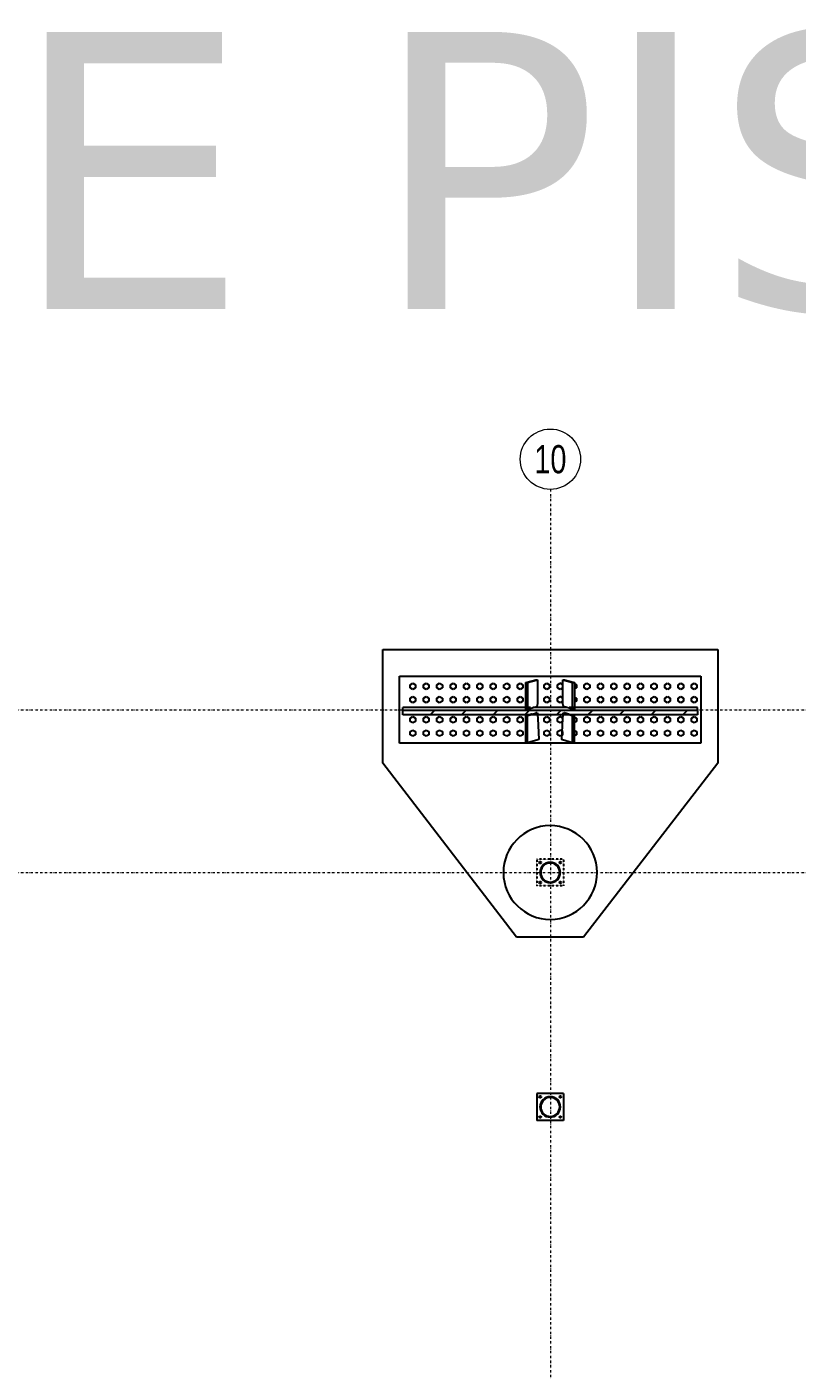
# Model space of a CAD drawing. Header units: millimetres. Extents: x 1541 to 289025, y -12015 to 47026.
# Drawn here: x 12779 to 13612, y -10231 to -8778 of the extents above; entities that cross this region are included whole.
import ezdxf
from ezdxf.enums import TextEntityAlignment as Align

# ---------------------------------------------------------------- set-up
doc = ezdxf.new("R2010")
doc.units = ezdxf.units.MM
doc.header["$LTSCALE"] = 0.1
for name, pattern in [('DASHDOTX2', [50.8, 25.4, -12.7, 0, -12.7]), ('DXK_LINE_DOT2', [3.9198, 1.9599, -1.9599]), ('Grid Line', [3.33375, 1.905, -0.47625, 0.47625, -0.47625])]:
    doc.linetypes.add(name, pattern=pattern)
doc.layers.get('0').update_dxf_attribs({"color": 255})
doc.layers.add('E_EJES', color=8, linetype='Continuous', lineweight=9)
doc.layers.add('E_EJES-1', color=8, linetype='Grid Line', lineweight=9)
doc.layers.add('TEXTO GENRAL', color=3, linetype='Continuous')
doc.styles.add('Swis721 LtCn BT_1', font='swisscl.ttf', dxfattribs={"height": 0.42})
doc.styles.add('TEXTO GENERAL', font='verdana.ttf', dxfattribs={"height": 0.9})

# ---------------------------------------------------------------- blocks, each defined once
blk = doc.blocks.new('Grid - CNI_NOMBRE EJES-372759-_26_00m_LOC COLUMNAS Y MUROS PISO 7')
at = {"layer": 'E_EJES'}
blk.add_circle((0, 0), 0.003, dxfattribs=at)

msp = doc.modelspace()

# ---------------------------------------------------------------- hatches: boundary and pattern name
at = {"linetype": 'Continuous'}
h = msp.add_hatch(dxfattribs=at)
h.set_pattern_fill('', scale=7.611392, style=0, pattern_type=0)
h.set_pattern_definition([(45, (13185.503, -9517.53), (-17.088, 17.088), [])])
h.paths.add_polyline_path([(13504.5, -9517.5), (13185.5, -9517.5), (13185.5, -9518.3), (13185.7, -9522.2), (13504.3, -9522.2), (13504.5, -9518.3)])
h = msp.add_hatch(dxfattribs=at)
h.set_pattern_fill('', scale=7.611392, style=0, pattern_type=0)
h.set_pattern_definition([(45, (13355.807, -9690.706), (-17.088, 17.088), [])])
h.paths.add_polyline_path([(13356, -9692.9), (13355.8, -9690.7), (13355.2, -9688.6), (13354.2, -9686.7), (13352.8, -9685), (13351.1, -9683.7), (13349.2, -9682.6), (13347.1, -9682), (13345, -9681.8), (13342.8, -9682), (13340.7, -9682.6), (13338.8, -9683.7), (13337.1, -9685), (13335.8, -9686.7), (13334.8, -9688.6), (13334.1, -9690.7), (13333.9, -9692.9), (13334.1, -9695), (13334.8, -9697.1), (13335.8, -9699), (13337.1, -9700.7), (13338.8, -9702.1), (13340.7, -9703.1), (13342.8, -9703.7), (13345, -9703.9), (13347.1, -9703.7), (13349.2, -9703.1), (13351.1, -9702.1), (13352.8, -9700.7), (13354.2, -9699), (13355.2, -9697.1), (13355.8, -9695)])
h.paths.add_polyline_path([(13354.5, -9696.8), (13353.6, -9698.6), (13352.3, -9700.2), (13350.7, -9701.5), (13348.9, -9702.4), (13347, -9703), (13345, -9703.2), (13342.9, -9703), (13341, -9702.4), (13339.2, -9701.5), (13337.7, -9700.2), (13336.4, -9698.6), (13335.4, -9696.8), (13334.8, -9694.9), (13334.6, -9692.9), (13334.8, -9690.8), (13335.4, -9688.9), (13336.4, -9687.1), (13337.7, -9685.6), (13339.2, -9684.3), (13341, -9683.3), (13342.9, -9682.7), (13345, -9682.5), (13347, -9682.7), (13348.9, -9683.3), (13350.7, -9684.3), (13352.3, -9685.6), (13353.6, -9687.1), (13354.5, -9688.9), (13355.1, -9690.8), (13355.3, -9692.9), (13355.1, -9694.9)])
h = msp.add_hatch(color=96, dxfattribs=at)
h.paths.add_polyline_path([(13356, -9946.6), (13355.8, -9944.4), (13355.2, -9942.4), (13354.2, -9940.4), (13352.8, -9938.8), (13351.1, -9937.4), (13349.2, -9936.4), (13347.1, -9935.7), (13345, -9935.5), (13342.8, -9935.7), (13340.7, -9936.4), (13338.8, -9937.4), (13337.1, -9938.8), (13335.8, -9940.4), (13334.8, -9942.4), (13334.1, -9944.4), (13333.9, -9946.6), (13334.1, -9948.7), (13334.8, -9950.8), (13335.8, -9952.7), (13337.1, -9954.4), (13338.8, -9955.8), (13340.7, -9956.8), (13342.8, -9957.4), (13345, -9957.6), (13347.1, -9957.4), (13349.2, -9956.8), (13351.1, -9955.8), (13352.8, -9954.4), (13354.2, -9952.7), (13355.2, -9950.8), (13355.8, -9948.7)])
h.paths.add_polyline_path([(13354.5, -9950.5), (13353.6, -9952.3), (13352.3, -9953.9), (13350.7, -9955.2), (13348.9, -9956.1), (13347, -9956.7), (13345, -9956.9), (13342.9, -9956.7), (13341, -9956.1), (13339.2, -9955.2), (13337.7, -9953.9), (13336.4, -9952.3), (13335.4, -9950.5), (13334.8, -9948.6), (13334.6, -9946.6), (13334.8, -9944.6), (13335.4, -9942.6), (13336.4, -9940.8), (13337.7, -9939.3), (13339.2, -9938), (13341, -9937), (13342.9, -9936.5), (13345, -9936.3), (13347, -9936.5), (13348.9, -9937), (13350.7, -9938), (13352.3, -9939.3), (13353.6, -9940.8), (13354.5, -9942.6), (13355.1, -9944.6), (13355.3, -9946.6), (13355.1, -9948.6)])

# ---------------------------------------------------------------- linework, layer by layer
at = {"color": 2, "linetype": 'Continuous'}
for p, q in [((13163.8, -9574.7), (13163.8, -9451.5)), ((13163.8, -9451.5), (13526.2, -9451.5)), ((13526.2, -9451.5), (13526.2, -9574.7)), ((13181.9, -9553), (13181.9, -9480.5)), ((13181.9, -9480.5), (13508.1, -9480.5)), ((13318.7, -9487.4), (13329.6, -9484.2)), ((13318.7, -9487.4), (13320.6, -9487.3)), ((13318.7, -9516.4), (13318.7, -9487.4)), ((13320.6, -9487.3), (13331.3, -9484.2)), ((13320.6, -9487.3), (13320.6, -9516.3)), ((13329.6, -9484.2), (13331.3, -9484.2)), ((13331.3, -9484.2), (13331.4, -9510.3)), ((13358.5, -9510.3), (13358.6, -9484.2)), ((13358.6, -9484.2), (13360.3, -9484.2)), ((13358.6, -9484.2), (13369.3, -9487.3)), ((13360.3, -9484.2), (13371.2, -9487.4)), ((13369.3, -9516.3), (13369.3, -9487.3)), ((13369.3, -9487.3), (13371.2, -9487.4)), ((13371.2, -9487.4), (13371.2, -9516.4)), ((13508.1, -9480.5), (13508.1, -9553)), ((13185.5, -9517.5), (13185.5, -9514.4)), ((13318.7, -9514.4), (13185.5, -9514.4)), ((13185.5, -9518.3), (13185.5, -9517.5)), ((13504.5, -9517.5), (13185.5, -9517.5)), ((13185.5, -9522.2), (13185.5, -9518.3)), ((13185.7, -9522.2), (13185.5, -9518.3)), ((13320.6, -9516.3), (13318.7, -9516.4)), ((13320.6, -9516.3), (13330.5, -9513.4)), ((13362.7, -9514.4), (13327.2, -9514.4)), ((13331.4, -9510.3), (13330.5, -9513.4)), ((13331.3, -9520.2), (13331.4, -9522.2)), ((13359.4, -9513.4), (13358.5, -9510.3)), ((13358.6, -9520.2), (13358.5, -9522.2)), ((13369.3, -9516.3), (13359.4, -9513.4)), ((13371.2, -9516.4), (13369.3, -9516.3)), ((13504.5, -9514.4), (13371.2, -9514.4)), ((13504.5, -9518.3), (13504.3, -9522.2)), ((13504.5, -9517.5), (13504.5, -9514.4)), ((13504.5, -9518.3), (13504.5, -9517.5)), ((13504.5, -9518.3), (13504.5, -9522.2)), ((13185.7, -9522.2), (13185.5, -9522.2)), ((13504.3, -9522.2), (13185.7, -9522.2)), ((13323, -9522.2), (13318.7, -9523.5)), ((13318.7, -9523.5), (13320.6, -9523.4)), ((13318.7, -9552.6), (13318.7, -9523.5)), ((13324.7, -9522.2), (13320.6, -9523.4)), ((13320.6, -9552.5), (13320.6, -9523.4)), ((13331.4, -9522.2), (13331.6, -9526.4)), ((13331.6, -9526.4), (13332.7, -9548.9)), ((13358.3, -9526.4), (13357.3, -9548.9)), ((13358.5, -9522.2), (13358.3, -9526.4)), ((13369.3, -9523.4), (13365.2, -9522.2)), ((13371.2, -9523.5), (13367, -9522.2)), ((13369.3, -9552.5), (13369.3, -9523.4)), ((13369.3, -9523.4), (13371.2, -9523.5)), ((13371.2, -9552.6), (13371.2, -9523.5)), ((13504.5, -9522.2), (13504.3, -9522.2)), ((13331.6, -9549.2), (13320.6, -9552.5)), ((13332.7, -9548.9), (13331.6, -9549.2)), ((13358.3, -9549.2), (13357.3, -9548.9)), ((13369.3, -9552.5), (13358.3, -9549.2)), ((13508.1, -9553), (13181.9, -9553)), ((13318.7, -9552.6), (13320.6, -9552.5)), ((13369.3, -9552.5), (13371.2, -9552.6)), ((13308.7, -9763), (13163.8, -9574.7)), ((13526.2, -9574.7), (13381.2, -9763)), ((13381.2, -9763), (13308.7, -9763)), ((13359.5, -9932.1), (13330.5, -9932.1)), ((13330.5, -9932.1), (13330.5, -9961.1)), ((13359.5, -9932.1), (13359.5, -9961.1)), ((13359.5, -9961.1), (13330.5, -9961.1))]:
    msp.add_line(p, q, dxfattribs=at)
at = {"color": 7, "linetype": 'Continuous'}
for p, q in [((13193.5, -9489.7), (13196.4, -9488)), ((13193.5, -9493), (13193.5, -9489.7)), ((13196.4, -9488), (13199.3, -9489.7)), ((13199.3, -9489.7), (13199.3, -9493)), ((13208, -9489.7), (13210.9, -9488)), ((13208, -9493), (13208, -9489.7)), ((13210.9, -9488), (13213.8, -9489.7)), ((13213.8, -9489.7), (13213.8, -9493)), ((13222.5, -9489.7), (13225.4, -9488)), ((13222.5, -9493), (13222.5, -9489.7)), ((13225.4, -9488), (13228.3, -9489.7)), ((13228.3, -9489.7), (13228.3, -9493)), ((13237, -9489.7), (13239.9, -9488)), ((13237, -9493), (13237, -9489.7)), ((13239.9, -9488), (13242.8, -9489.7)), ((13242.8, -9489.7), (13242.8, -9493)), ((13251.5, -9489.7), (13254.4, -9488)), ((13251.5, -9493), (13251.5, -9489.7)), ((13254.4, -9488), (13257.3, -9489.7)), ((13257.3, -9489.7), (13257.3, -9493)), ((13266, -9489.7), (13268.9, -9488)), ((13266, -9493), (13266, -9489.7)), ((13268.9, -9488), (13271.8, -9489.7)), ((13271.8, -9489.7), (13271.8, -9493)), ((13280.5, -9489.7), (13283.4, -9488)), ((13280.5, -9493), (13280.5, -9489.7)), ((13283.4, -9488), (13286.3, -9489.7)), ((13286.3, -9489.7), (13286.3, -9493)), ((13295, -9489.7), (13297.9, -9488)), ((13295, -9493), (13295, -9489.7)), ((13297.9, -9488), (13300.8, -9489.7)), ((13300.8, -9489.7), (13300.8, -9493)), ((13309.5, -9489.7), (13312.4, -9488)), ((13309.5, -9493), (13309.5, -9489.7)), ((13312.4, -9488), (13315.3, -9489.7)), ((13315.3, -9489.7), (13315.3, -9493)), ((13338.5, -9489.7), (13341.4, -9488)), ((13338.5, -9493), (13338.5, -9489.7)), ((13341.4, -9488), (13344.3, -9489.7)), ((13344.3, -9489.7), (13344.3, -9493)), ((13353, -9489.7), (13355.9, -9488)), ((13353, -9493), (13353, -9489.7)), ((13358.8, -9489.7), (13355.9, -9488)), ((13358.8, -9493), (13358.8, -9489.7)), ((13371.2, -9488.5), (13373.3, -9489.7)), ((13373.3, -9489.7), (13373.3, -9493)), ((13381.9, -9489.7), (13384.8, -9488)), ((13381.9, -9493), (13381.9, -9489.7)), ((13384.8, -9488), (13387.7, -9489.7)), ((13387.7, -9489.7), (13387.7, -9493)), ((13396.4, -9489.7), (13399.3, -9488)), ((13396.4, -9493), (13396.4, -9489.7)), ((13399.3, -9488), (13402.2, -9489.7)), ((13402.2, -9489.7), (13402.2, -9493)), ((13410.9, -9489.7), (13413.8, -9488)), ((13410.9, -9493), (13410.9, -9489.7)), ((13413.8, -9488), (13416.7, -9489.7)), ((13416.7, -9489.7), (13416.7, -9493)), ((13425.4, -9489.7), (13428.3, -9488)), ((13425.4, -9493), (13425.4, -9489.7)), ((13428.3, -9488), (13431.2, -9489.7)), ((13431.2, -9489.7), (13431.2, -9493)), ((13439.9, -9489.7), (13442.8, -9488)), ((13439.9, -9493), (13439.9, -9489.7)), ((13442.8, -9488), (13445.7, -9489.7)), ((13445.7, -9489.7), (13445.7, -9493)), ((13454.4, -9489.7), (13457.3, -9488)), ((13454.4, -9493), (13454.4, -9489.7)), ((13457.3, -9488), (13460.2, -9489.7)), ((13460.2, -9489.7), (13460.2, -9493)), ((13468.9, -9489.7), (13471.8, -9488)), ((13468.9, -9493), (13468.9, -9489.7)), ((13471.8, -9488), (13474.7, -9489.7)), ((13474.7, -9489.7), (13474.7, -9493)), ((13483.4, -9489.7), (13486.3, -9488)), ((13483.4, -9493), (13483.4, -9489.7)), ((13486.3, -9488), (13489.2, -9489.7)), ((13489.2, -9489.7), (13489.2, -9493)), ((13497.9, -9489.7), (13500.8, -9488)), ((13497.9, -9493), (13497.9, -9489.7)), ((13500.8, -9488), (13503.7, -9489.7)), ((13503.7, -9489.7), (13503.7, -9493)), ((13196.4, -9494.7), (13193.5, -9493)), ((13193.5, -9504.2), (13196.4, -9502.5)), ((13193.5, -9507.5), (13193.5, -9504.2)), ((13199.3, -9493), (13196.4, -9494.7)), ((13196.4, -9502.5), (13199.3, -9504.2)), ((13199.3, -9504.2), (13199.3, -9507.5)), ((13210.9, -9494.7), (13208, -9493)), ((13208, -9504.2), (13210.9, -9502.5)), ((13208, -9507.5), (13208, -9504.2)), ((13213.8, -9493), (13210.9, -9494.7)), ((13210.9, -9502.5), (13213.8, -9504.2)), ((13213.8, -9504.2), (13213.8, -9507.5)), ((13225.4, -9494.7), (13222.5, -9493)), ((13222.5, -9504.2), (13225.4, -9502.5)), ((13222.5, -9507.5), (13222.5, -9504.2)), ((13228.3, -9493), (13225.4, -9494.7)), ((13225.4, -9502.5), (13228.3, -9504.2)), ((13228.3, -9504.2), (13228.3, -9507.5)), ((13239.9, -9494.7), (13237, -9493)), ((13237, -9504.2), (13239.9, -9502.5)), ((13237, -9507.5), (13237, -9504.2)), ((13242.8, -9493), (13239.9, -9494.7)), ((13239.9, -9502.5), (13242.8, -9504.2)), ((13242.8, -9504.2), (13242.8, -9507.5)), ((13254.4, -9494.7), (13251.5, -9493)), ((13251.5, -9504.2), (13254.4, -9502.5)), ((13251.5, -9507.5), (13251.5, -9504.2)), ((13257.3, -9493), (13254.4, -9494.7)), ((13254.4, -9502.5), (13257.3, -9504.2)), ((13257.3, -9504.2), (13257.3, -9507.5)), ((13268.9, -9494.7), (13266, -9493)), ((13266, -9504.2), (13268.9, -9502.5)), ((13266, -9507.5), (13266, -9504.2)), ((13271.8, -9493), (13268.9, -9494.7)), ((13268.9, -9502.5), (13271.8, -9504.2)), ((13271.8, -9504.2), (13271.8, -9507.5)), ((13283.4, -9494.7), (13280.5, -9493)), ((13280.5, -9504.2), (13283.4, -9502.5)), ((13280.5, -9507.5), (13280.5, -9504.2)), ((13286.3, -9493), (13283.4, -9494.7)), ((13283.4, -9502.5), (13286.3, -9504.2)), ((13286.3, -9504.2), (13286.3, -9507.5)), ((13297.9, -9494.7), (13295, -9493)), ((13295, -9504.2), (13297.9, -9502.5)), ((13295, -9507.5), (13295, -9504.2)), ((13300.8, -9493), (13297.9, -9494.7)), ((13297.9, -9502.5), (13300.8, -9504.2)), ((13300.8, -9504.2), (13300.8, -9507.5)), ((13312.4, -9494.7), (13309.5, -9493)), ((13309.5, -9504.2), (13312.4, -9502.5)), ((13309.5, -9507.5), (13309.5, -9504.2)), ((13315.3, -9493), (13312.4, -9494.7)), ((13312.4, -9502.5), (13315.3, -9504.2)), ((13315.3, -9504.2), (13315.3, -9507.5)), ((13341.4, -9494.7), (13338.5, -9493)), ((13338.5, -9504.2), (13341.4, -9502.5)), ((13338.5, -9507.5), (13338.5, -9504.2)), ((13344.3, -9493), (13341.4, -9494.7)), ((13341.4, -9502.5), (13344.3, -9504.2)), ((13344.3, -9504.2), (13344.3, -9507.5)), ((13355.9, -9494.7), (13353, -9493)), ((13353, -9504.2), (13355.9, -9502.5)), ((13353, -9507.5), (13353, -9504.2)), ((13358.8, -9493), (13355.9, -9494.7)), ((13358.8, -9504.2), (13355.9, -9502.5)), ((13358.8, -9507.5), (13358.8, -9504.2)), ((13373.3, -9493), (13371.2, -9494.2)), ((13371.2, -9503), (13373.3, -9504.2)), ((13373.3, -9504.2), (13373.3, -9507.5)), ((13384.8, -9494.7), (13381.9, -9493)), ((13381.9, -9504.2), (13384.8, -9502.5)), ((13381.9, -9507.5), (13381.9, -9504.2)), ((13387.7, -9493), (13384.8, -9494.7)), ((13384.8, -9502.5), (13387.7, -9504.2)), ((13387.7, -9504.2), (13387.7, -9507.5)), ((13399.3, -9494.7), (13396.4, -9493)), ((13396.4, -9504.2), (13399.3, -9502.5)), ((13396.4, -9507.5), (13396.4, -9504.2)), ((13402.2, -9493), (13399.3, -9494.7)), ((13399.3, -9502.5), (13402.2, -9504.2)), ((13402.2, -9504.2), (13402.2, -9507.5)), ((13413.8, -9494.7), (13410.9, -9493)), ((13410.9, -9504.2), (13413.8, -9502.5)), ((13410.9, -9507.5), (13410.9, -9504.2)), ((13416.7, -9493), (13413.8, -9494.7)), ((13413.8, -9502.5), (13416.7, -9504.2)), ((13416.7, -9504.2), (13416.7, -9507.5)), ((13428.3, -9494.7), (13425.4, -9493)), ((13425.4, -9504.2), (13428.3, -9502.5)), ((13425.4, -9507.5), (13425.4, -9504.2)), ((13431.2, -9493), (13428.3, -9494.7)), ((13428.3, -9502.5), (13431.2, -9504.2)), ((13431.2, -9504.2), (13431.2, -9507.5)), ((13442.8, -9494.7), (13439.9, -9493)), ((13439.9, -9504.2), (13442.8, -9502.5)), ((13439.9, -9507.5), (13439.9, -9504.2)), ((13445.7, -9493), (13442.8, -9494.7)), ((13442.8, -9502.5), (13445.7, -9504.2)), ((13445.7, -9504.2), (13445.7, -9507.5)), ((13457.3, -9494.7), (13454.4, -9493)), ((13454.4, -9504.2), (13457.3, -9502.5)), ((13454.4, -9507.5), (13454.4, -9504.2)), ((13460.2, -9493), (13457.3, -9494.7)), ((13457.3, -9502.5), (13460.2, -9504.2)), ((13460.2, -9504.2), (13460.2, -9507.5)), ((13471.8, -9494.7), (13468.9, -9493)), ((13468.9, -9504.2), (13471.8, -9502.5)), ((13468.9, -9507.5), (13468.9, -9504.2)), ((13474.7, -9493), (13471.8, -9494.7)), ((13471.8, -9502.5), (13474.7, -9504.2)), ((13474.7, -9504.2), (13474.7, -9507.5)), ((13486.3, -9494.7), (13483.4, -9493)), ((13483.4, -9504.2), (13486.3, -9502.5)), ((13483.4, -9507.5), (13483.4, -9504.2)), ((13489.2, -9493), (13486.3, -9494.7)), ((13486.3, -9502.5), (13489.2, -9504.2)), ((13489.2, -9504.2), (13489.2, -9507.5)), ((13500.8, -9494.7), (13497.9, -9493)), ((13497.9, -9504.2), (13500.8, -9502.5)), ((13497.9, -9507.5), (13497.9, -9504.2)), ((13503.7, -9493), (13500.8, -9494.7)), ((13500.8, -9502.5), (13503.7, -9504.2)), ((13503.7, -9504.2), (13503.7, -9507.5)), ((13196.4, -9509.2), (13193.5, -9507.5)), ((13199.3, -9507.5), (13196.4, -9509.2)), ((13210.9, -9509.2), (13208, -9507.5)), ((13213.8, -9507.5), (13210.9, -9509.2)), ((13225.4, -9509.2), (13222.5, -9507.5)), ((13228.3, -9507.5), (13225.4, -9509.2)), ((13239.9, -9509.2), (13237, -9507.5)), ((13242.8, -9507.5), (13239.9, -9509.2)), ((13254.4, -9509.2), (13251.5, -9507.5)), ((13257.3, -9507.5), (13254.4, -9509.2)), ((13268.9, -9509.2), (13266, -9507.5)), ((13271.8, -9507.5), (13268.9, -9509.2)), ((13283.4, -9509.2), (13280.5, -9507.5)), ((13286.3, -9507.5), (13283.4, -9509.2)), ((13297.9, -9509.2), (13295, -9507.5)), ((13300.8, -9507.5), (13297.9, -9509.2)), ((13312.4, -9509.2), (13309.5, -9507.5)), ((13315.3, -9507.5), (13312.4, -9509.2)), ((13341.4, -9509.2), (13338.5, -9507.5)), ((13344.3, -9507.5), (13341.4, -9509.2)), ((13355.9, -9509.2), (13353, -9507.5)), ((13358.8, -9507.5), (13355.9, -9509.2)), ((13373.3, -9507.5), (13371.2, -9508.7)), ((13384.8, -9509.2), (13381.9, -9507.5)), ((13387.7, -9507.5), (13384.8, -9509.2)), ((13399.3, -9509.2), (13396.4, -9507.5)), ((13402.2, -9507.5), (13399.3, -9509.2)), ((13413.8, -9509.2), (13410.9, -9507.5)), ((13416.7, -9507.5), (13413.8, -9509.2)), ((13428.3, -9509.2), (13425.4, -9507.5)), ((13431.2, -9507.5), (13428.3, -9509.2)), ((13442.8, -9509.2), (13439.9, -9507.5)), ((13445.7, -9507.5), (13442.8, -9509.2)), ((13457.3, -9509.2), (13454.4, -9507.5)), ((13460.2, -9507.5), (13457.3, -9509.2)), ((13471.8, -9509.2), (13468.9, -9507.5)), ((13474.7, -9507.5), (13471.8, -9509.2)), ((13486.3, -9509.2), (13483.4, -9507.5)), ((13489.2, -9507.5), (13486.3, -9509.2)), ((13500.8, -9509.2), (13497.9, -9507.5)), ((13503.7, -9507.5), (13500.8, -9509.2)), ((13193.5, -9525.9), (13196.4, -9524.2)), ((13193.5, -9529.3), (13193.5, -9525.9)), ((13196.4, -9530.9), (13193.5, -9529.3)), ((13196.4, -9524.2), (13199.3, -9525.9)), ((13199.3, -9529.3), (13196.4, -9530.9)), ((13199.3, -9525.9), (13199.3, -9529.3)), ((13208, -9525.9), (13210.9, -9524.2)), ((13208, -9529.3), (13208, -9525.9)), ((13210.9, -9530.9), (13208, -9529.3)), ((13210.9, -9524.2), (13213.8, -9525.9)), ((13213.8, -9529.3), (13210.9, -9530.9)), ((13213.8, -9525.9), (13213.8, -9529.3)), ((13222.5, -9525.9), (13225.4, -9524.2)), ((13222.5, -9529.3), (13222.5, -9525.9)), ((13225.4, -9530.9), (13222.5, -9529.3)), ((13225.4, -9524.2), (13228.3, -9525.9)), ((13228.3, -9529.3), (13225.4, -9530.9)), ((13228.3, -9525.9), (13228.3, -9529.3)), ((13237, -9525.9), (13239.9, -9524.2)), ((13237, -9529.3), (13237, -9525.9)), ((13239.9, -9530.9), (13237, -9529.3)), ((13239.9, -9524.2), (13242.8, -9525.9)), ((13242.8, -9529.3), (13239.9, -9530.9)), ((13242.8, -9525.9), (13242.8, -9529.3)), ((13251.5, -9525.9), (13254.4, -9524.2)), ((13251.5, -9529.3), (13251.5, -9525.9)), ((13254.4, -9530.9), (13251.5, -9529.3)), ((13254.4, -9524.2), (13257.3, -9525.9)), ((13257.3, -9529.3), (13254.4, -9530.9)), ((13257.3, -9525.9), (13257.3, -9529.3)), ((13266, -9525.9), (13268.9, -9524.2)), ((13266, -9529.3), (13266, -9525.9)), ((13268.9, -9530.9), (13266, -9529.3)), ((13268.9, -9524.2), (13271.8, -9525.9)), ((13271.8, -9529.3), (13268.9, -9530.9)), ((13271.8, -9525.9), (13271.8, -9529.3)), ((13280.5, -9525.9), (13283.4, -9524.2)), ((13280.5, -9529.3), (13280.5, -9525.9)), ((13283.4, -9530.9), (13280.5, -9529.3)), ((13283.4, -9524.2), (13286.3, -9525.9)), ((13286.3, -9529.3), (13283.4, -9530.9)), ((13286.3, -9525.9), (13286.3, -9529.3)), ((13295, -9525.9), (13297.9, -9524.2)), ((13295, -9529.3), (13295, -9525.9)), ((13297.9, -9530.9), (13295, -9529.3)), ((13297.9, -9524.2), (13300.8, -9525.9)), ((13300.8, -9529.3), (13297.9, -9530.9)), ((13300.8, -9525.9), (13300.8, -9529.3)), ((13309.5, -9525.9), (13312.4, -9524.2)), ((13309.5, -9529.3), (13309.5, -9525.9)), ((13312.4, -9530.9), (13309.5, -9529.3)), ((13312.4, -9524.2), (13315.3, -9525.9)), ((13315.3, -9529.3), (13312.4, -9530.9)), ((13315.3, -9525.9), (13315.3, -9529.3)), ((13338.5, -9525.9), (13341.4, -9524.2)), ((13338.5, -9529.3), (13338.5, -9525.9)), ((13341.4, -9530.9), (13338.5, -9529.3)), ((13341.4, -9524.2), (13344.3, -9525.9)), ((13344.3, -9529.3), (13341.4, -9530.9)), ((13344.3, -9525.9), (13344.3, -9529.3)), ((13353, -9525.9), (13355.9, -9524.2)), ((13353, -9529.3), (13353, -9525.9)), ((13355.9, -9530.9), (13353, -9529.3)), ((13358.8, -9525.9), (13355.9, -9524.2)), ((13358.8, -9529.3), (13355.9, -9530.9)), ((13358.8, -9529.3), (13358.8, -9525.9)), ((13371.2, -9524.7), (13373.3, -9525.9)), ((13373.3, -9529.3), (13371.2, -9530.4)), ((13373.3, -9525.9), (13373.3, -9529.3)), ((13381.9, -9525.9), (13384.8, -9524.2)), ((13381.9, -9529.3), (13381.9, -9525.9)), ((13384.8, -9530.9), (13381.9, -9529.3)), ((13384.8, -9524.2), (13387.7, -9525.9)), ((13387.7, -9529.3), (13384.8, -9530.9)), ((13387.7, -9525.9), (13387.7, -9529.3)), ((13396.4, -9525.9), (13399.3, -9524.2)), ((13396.4, -9529.3), (13396.4, -9525.9)), ((13399.3, -9530.9), (13396.4, -9529.3)), ((13399.3, -9524.2), (13402.2, -9525.9)), ((13402.2, -9529.3), (13399.3, -9530.9)), ((13402.2, -9525.9), (13402.2, -9529.3)), ((13410.9, -9525.9), (13413.8, -9524.2)), ((13410.9, -9529.3), (13410.9, -9525.9)), ((13413.8, -9530.9), (13410.9, -9529.3)), ((13413.8, -9524.2), (13416.7, -9525.9)), ((13416.7, -9529.3), (13413.8, -9530.9)), ((13416.7, -9525.9), (13416.7, -9529.3)), ((13425.4, -9525.9), (13428.3, -9524.2)), ((13425.4, -9529.3), (13425.4, -9525.9)), ((13428.3, -9530.9), (13425.4, -9529.3)), ((13428.3, -9524.2), (13431.2, -9525.9)), ((13431.2, -9529.3), (13428.3, -9530.9)), ((13431.2, -9525.9), (13431.2, -9529.3)), ((13439.9, -9525.9), (13442.8, -9524.2)), ((13439.9, -9529.3), (13439.9, -9525.9)), ((13442.8, -9530.9), (13439.9, -9529.3)), ((13442.8, -9524.2), (13445.7, -9525.9)), ((13445.7, -9529.3), (13442.8, -9530.9)), ((13445.7, -9525.9), (13445.7, -9529.3)), ((13454.4, -9525.9), (13457.3, -9524.2)), ((13454.4, -9529.3), (13454.4, -9525.9)), ((13457.3, -9530.9), (13454.4, -9529.3)), ((13457.3, -9524.2), (13460.2, -9525.9)), ((13460.2, -9529.3), (13457.3, -9530.9)), ((13460.2, -9525.9), (13460.2, -9529.3)), ((13468.9, -9525.9), (13471.8, -9524.2)), ((13468.9, -9529.3), (13468.9, -9525.9)), ((13471.8, -9530.9), (13468.9, -9529.3)), ((13471.8, -9524.2), (13474.7, -9525.9)), ((13474.7, -9529.3), (13471.8, -9530.9)), ((13474.7, -9525.9), (13474.7, -9529.3)), ((13483.4, -9525.9), (13486.3, -9524.2)), ((13483.4, -9529.3), (13483.4, -9525.9)), ((13486.3, -9530.9), (13483.4, -9529.3)), ((13486.3, -9524.2), (13489.2, -9525.9)), ((13489.2, -9529.3), (13486.3, -9530.9)), ((13489.2, -9525.9), (13489.2, -9529.3)), ((13497.9, -9525.9), (13500.8, -9524.2)), ((13497.9, -9529.3), (13497.9, -9525.9)), ((13500.8, -9530.9), (13497.9, -9529.3)), ((13500.8, -9524.2), (13503.7, -9525.9)), ((13503.7, -9529.3), (13500.8, -9530.9)), ((13503.7, -9525.9), (13503.7, -9529.3)), ((13193.5, -9540.4), (13196.4, -9538.7)), ((13193.5, -9543.8), (13193.5, -9540.4)), ((13196.4, -9545.4), (13193.5, -9543.8)), ((13196.4, -9538.7), (13199.3, -9540.4)), ((13199.3, -9543.8), (13196.4, -9545.4)), ((13199.3, -9540.4), (13199.3, -9543.8)), ((13208, -9540.4), (13210.9, -9538.7)), ((13208, -9543.8), (13208, -9540.4)), ((13210.9, -9545.4), (13208, -9543.8)), ((13210.9, -9538.7), (13213.8, -9540.4)), ((13213.8, -9543.8), (13210.9, -9545.4)), ((13213.8, -9540.4), (13213.8, -9543.8)), ((13222.5, -9540.4), (13225.4, -9538.7)), ((13222.5, -9543.8), (13222.5, -9540.4)), ((13225.4, -9545.4), (13222.5, -9543.8)), ((13225.4, -9538.7), (13228.3, -9540.4)), ((13228.3, -9543.8), (13225.4, -9545.4)), ((13228.3, -9540.4), (13228.3, -9543.8)), ((13237, -9540.4), (13239.9, -9538.7)), ((13237, -9543.8), (13237, -9540.4)), ((13239.9, -9545.4), (13237, -9543.8)), ((13239.9, -9538.7), (13242.8, -9540.4)), ((13242.8, -9543.8), (13239.9, -9545.4)), ((13242.8, -9540.4), (13242.8, -9543.8)), ((13251.5, -9540.4), (13254.4, -9538.7)), ((13251.5, -9543.8), (13251.5, -9540.4)), ((13254.4, -9545.4), (13251.5, -9543.8)), ((13254.4, -9538.7), (13257.3, -9540.4)), ((13257.3, -9543.8), (13254.4, -9545.4)), ((13257.3, -9540.4), (13257.3, -9543.8)), ((13266, -9540.4), (13268.9, -9538.7)), ((13266, -9543.8), (13266, -9540.4)), ((13268.9, -9545.4), (13266, -9543.8)), ((13268.9, -9538.7), (13271.8, -9540.4)), ((13271.8, -9543.8), (13268.9, -9545.4)), ((13271.8, -9540.4), (13271.8, -9543.8)), ((13280.5, -9540.4), (13283.4, -9538.7)), ((13280.5, -9543.8), (13280.5, -9540.4)), ((13283.4, -9545.4), (13280.5, -9543.8)), ((13283.4, -9538.7), (13286.3, -9540.4)), ((13286.3, -9543.8), (13283.4, -9545.4)), ((13286.3, -9540.4), (13286.3, -9543.8)), ((13295, -9540.4), (13297.9, -9538.7)), ((13295, -9543.8), (13295, -9540.4)), ((13297.9, -9545.4), (13295, -9543.8)), ((13297.9, -9538.7), (13300.8, -9540.4)), ((13300.8, -9543.8), (13297.9, -9545.4)), ((13300.8, -9540.4), (13300.8, -9543.8)), ((13309.5, -9540.4), (13312.4, -9538.7)), ((13309.5, -9543.8), (13309.5, -9540.4)), ((13312.4, -9545.4), (13309.5, -9543.8)), ((13312.4, -9538.7), (13315.3, -9540.4)), ((13315.3, -9543.8), (13312.4, -9545.4)), ((13315.3, -9540.4), (13315.3, -9543.8)), ((13338.5, -9540.4), (13341.4, -9538.7)), ((13338.5, -9543.8), (13338.5, -9540.4)), ((13341.4, -9545.4), (13338.5, -9543.8)), ((13341.4, -9538.7), (13344.3, -9540.4)), ((13344.3, -9543.8), (13341.4, -9545.4)), ((13344.3, -9540.4), (13344.3, -9543.8)), ((13353, -9540.4), (13355.9, -9538.7)), ((13353, -9543.8), (13353, -9540.4)), ((13355.9, -9545.4), (13353, -9543.8)), ((13358.8, -9540.4), (13355.9, -9538.7)), ((13358.8, -9543.8), (13355.9, -9545.4)), ((13358.8, -9543.8), (13358.8, -9540.4)), ((13371.2, -9539.2), (13373.3, -9540.4)), ((13373.3, -9543.8), (13371.2, -9544.9)), ((13373.3, -9540.4), (13373.3, -9543.8)), ((13381.9, -9540.4), (13384.8, -9538.7)), ((13381.9, -9543.8), (13381.9, -9540.4)), ((13384.8, -9545.4), (13381.9, -9543.8)), ((13384.8, -9538.7), (13387.7, -9540.4)), ((13387.7, -9543.8), (13384.8, -9545.4)), ((13387.7, -9540.4), (13387.7, -9543.8)), ((13396.4, -9540.4), (13399.3, -9538.7)), ((13396.4, -9543.8), (13396.4, -9540.4)), ((13399.3, -9545.4), (13396.4, -9543.8)), ((13399.3, -9538.7), (13402.2, -9540.4)), ((13402.2, -9543.8), (13399.3, -9545.4)), ((13402.2, -9540.4), (13402.2, -9543.8)), ((13410.9, -9540.4), (13413.8, -9538.7)), ((13410.9, -9543.8), (13410.9, -9540.4)), ((13413.8, -9545.4), (13410.9, -9543.8)), ((13413.8, -9538.7), (13416.7, -9540.4)), ((13416.7, -9543.8), (13413.8, -9545.4)), ((13416.7, -9540.4), (13416.7, -9543.8)), ((13425.4, -9540.4), (13428.3, -9538.7)), ((13425.4, -9543.8), (13425.4, -9540.4)), ((13428.3, -9545.4), (13425.4, -9543.8)), ((13428.3, -9538.7), (13431.2, -9540.4)), ((13431.2, -9543.8), (13428.3, -9545.4)), ((13431.2, -9540.4), (13431.2, -9543.8)), ((13439.9, -9540.4), (13442.8, -9538.7)), ((13439.9, -9543.8), (13439.9, -9540.4)), ((13442.8, -9545.4), (13439.9, -9543.8)), ((13442.8, -9538.7), (13445.7, -9540.4)), ((13445.7, -9543.8), (13442.8, -9545.4)), ((13445.7, -9540.4), (13445.7, -9543.8)), ((13454.4, -9540.4), (13457.3, -9538.7)), ((13454.4, -9543.8), (13454.4, -9540.4)), ((13457.3, -9545.4), (13454.4, -9543.8)), ((13457.3, -9538.7), (13460.2, -9540.4)), ((13460.2, -9543.8), (13457.3, -9545.4)), ((13460.2, -9540.4), (13460.2, -9543.8)), ((13468.9, -9540.4), (13471.8, -9538.7)), ((13468.9, -9543.8), (13468.9, -9540.4)), ((13471.8, -9545.4), (13468.9, -9543.8)), ((13471.8, -9538.7), (13474.7, -9540.4)), ((13474.7, -9543.8), (13471.8, -9545.4)), ((13474.7, -9540.4), (13474.7, -9543.8)), ((13483.4, -9540.4), (13486.3, -9538.7)), ((13483.4, -9543.8), (13483.4, -9540.4)), ((13486.3, -9545.4), (13483.4, -9543.8)), ((13486.3, -9538.7), (13489.2, -9540.4)), ((13489.2, -9543.8), (13486.3, -9545.4)), ((13489.2, -9540.4), (13489.2, -9543.8)), ((13497.9, -9540.4), (13500.8, -9538.7)), ((13497.9, -9543.8), (13497.9, -9540.4)), ((13500.8, -9545.4), (13497.9, -9543.8)), ((13500.8, -9538.7), (13503.7, -9540.4)), ((13503.7, -9543.8), (13500.8, -9545.4)), ((13503.7, -9540.4), (13503.7, -9543.8)), ((13333, -9682), (13333.5, -9681)), ((13333.5, -9681), (13334.7, -9681)), ((13334.7, -9681), (13335.2, -9682)), ((13354.7, -9682), (13355.3, -9681)), ((13355.3, -9681), (13356.4, -9681)), ((13356.4, -9681), (13357, -9682)), ((13333.5, -9683), (13333, -9682)), ((13334.7, -9683), (13333.5, -9683)), ((13335.2, -9682), (13334.7, -9683)), ((13355.3, -9683), (13354.7, -9682)), ((13356.4, -9683), (13355.3, -9683)), ((13357, -9682), (13356.4, -9683)), ((13333, -9703.7), (13333.5, -9702.8)), ((13333.5, -9704.7), (13333, -9703.7)), ((13333.5, -9702.8), (13334.7, -9702.8)), ((13334.7, -9704.7), (13333.5, -9704.7)), ((13334.7, -9702.8), (13335.2, -9703.7)), ((13335.2, -9703.7), (13334.7, -9704.7)), ((13354.7, -9703.7), (13355.3, -9702.8)), ((13355.3, -9704.7), (13354.7, -9703.7)), ((13355.3, -9702.8), (13356.4, -9702.8)), ((13356.4, -9704.7), (13355.3, -9704.7)), ((13356.4, -9702.8), (13357, -9703.7)), ((13357, -9703.7), (13356.4, -9704.7)), ((13333, -9935.7), (13333.5, -9934.7)), ((13333.5, -9936.7), (13333, -9935.7)), ((13333.5, -9934.7), (13334.7, -9934.7)), ((13334.7, -9936.7), (13333.5, -9936.7)), ((13334.7, -9934.7), (13335.2, -9935.7)), ((13335.2, -9935.7), (13334.7, -9936.7)), ((13354.7, -9935.7), (13355.3, -9934.7)), ((13355.3, -9936.7), (13354.7, -9935.7)), ((13355.3, -9934.7), (13356.4, -9934.7)), ((13356.4, -9936.7), (13355.3, -9936.7)), ((13356.4, -9934.7), (13357, -9935.7)), ((13357, -9935.7), (13356.4, -9936.7)), ((13333, -9957.5), (13333.5, -9956.5)), ((13333.5, -9958.4), (13333, -9957.5)), ((13333.5, -9956.5), (13334.7, -9956.5)), ((13334.7, -9956.5), (13335.2, -9957.5)), ((13335.2, -9957.5), (13334.7, -9958.4)), ((13354.7, -9957.5), (13355.3, -9956.5)), ((13355.3, -9958.4), (13354.7, -9957.5)), ((13355.3, -9956.5), (13356.4, -9956.5)), ((13356.4, -9956.5), (13357, -9957.5)), ((13357, -9957.5), (13356.4, -9958.4)), ((13334.7, -9958.4), (13333.5, -9958.4)), ((13356.4, -9958.4), (13355.3, -9958.4))]:
    msp.add_line(p, q, dxfattribs=at)
at = {"color": 7, "linetype": 'DXK_LINE_DOT2'}
for p, q in [((13327.2, -9514.4), (13318.7, -9514.4)), ((13329.6, -9520.2), (13323, -9522.2)), ((13331.3, -9520.2), (13324.7, -9522.2)), ((13331.3, -9520.2), (13329.6, -9520.2)), ((13360.3, -9520.2), (13358.6, -9520.2)), ((13365.2, -9522.2), (13358.6, -9520.2)), ((13367, -9522.2), (13360.3, -9520.2)), ((13371.2, -9514.4), (13362.7, -9514.4)), ((13359.5, -9678.4), (13330.5, -9678.4)), ((13330.5, -9678.4), (13330.5, -9707.4)), ((13359.5, -9678.4), (13359.5, -9707.4)), ((13359.5, -9707.4), (13330.5, -9707.4))]:
    msp.add_line(p, q, dxfattribs=at)
at = {"color": 2, "linetype": 'Continuous'}
for centre, radius, start, end in [((13345, -9692.9), 50.7, 6, 186), ((13345, -9692.9), 50.7, 186, 6), ((13345, -9692.9), 11.1, 11.25, 191.25), ((13345, -9692.9), 11.1, 191.25, 11.25), ((13345, -9692.9), 10.3, 168.75, 348.75), ((13345, -9692.9), 10.3, 348.75, 168.75), ((13345, -9946.6), 11.1, 11.25, 191.25), ((13345, -9946.6), 10.3, 348.75, 168.75), ((13345, -9946.6), 11.1, 191.25, 11.25), ((13345, -9946.6), 10.3, 168.75, 348.75)]:
    msp.add_arc(centre, radius, start, end, dxfattribs=at)
at = {"layer": 'E_EJES-1', "linetype": 'DASHDOTX2'}
for p, q in [((13345.2, -9278.2), (13345.2, -11903.7)), ((10275.7, -9516.7), (17498.5, -9516.7)), ((10275.7, -9692.9), (17498.5, -9692.9))]:
    msp.add_line(p, q, dxfattribs=at)

# ---------------------------------------------------------------- block references
at = {"layer": 'E_EJES', "xscale": 10873.41661564557, "yscale": 10873.41661564557, "zscale": 10873.41661564557}
msp.add_blockref('Grid - CNI_NOMBRE EJES-372759-_26_00m_LOC COLUMNAS Y MUROS PISO 7', (13345.2, -9245.6), dxfattribs=at)

# ---------------------------------------------------------------- texts
at = {"layer": 'E_EJES', "style": 'Swis721 LtCn BT_1'}
msp.add_text('10', height=30.45, dxfattribs=at).set_placement((13345.2, -9245.6), align=Align.MIDDLE_CENTER)
at = {"layer": 'TEXTO GENRAL', "color": 3, "style": 'TEXTO GENERAL'}
msp.add_text('PLANTA DE PISO 1 N.E. +0.10m', height=300, dxfattribs=at).set_placement((13981.6, -8933.2), align=Align.MIDDLE_CENTER)

doc.saveas('drawing.dxf')
